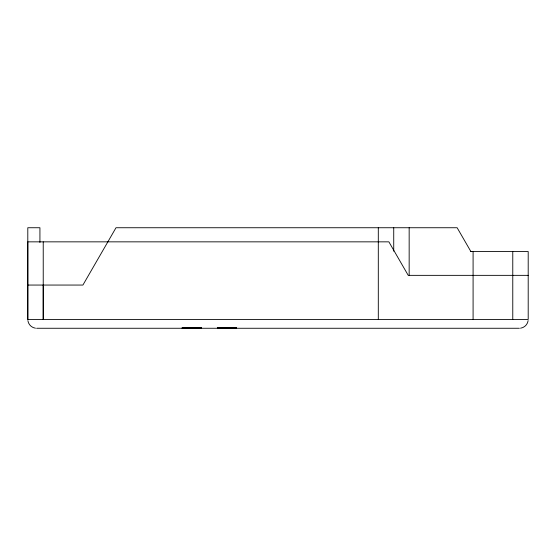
<?xml version="1.0" encoding="UTF-8"?>
<svg xmlns="http://www.w3.org/2000/svg" width="556" height="556" viewBox="0 0 556 556"><rect width="100%" height="100%" fill="white"/><g stroke="black" fill="none" stroke-linecap="round" stroke-linejoin="round"><path stroke-width="0.83" d="M470.515 251.548L528.2 251.548L528.2 319.443L27.8 319.443L27.8 241.846L388.88 241.846L408.229 275.352L528.2 275.352M43.229 241.846L43.229 319.443L43.229 285.054M528.124 320.597C527.658 324.454 524.391 327.72 520.534 328.186M27.8 285.054L82.913 285.054L116.002 227.738L457.143 227.738L470.883 251.548M236.432 327.818L236.46 328.262L236.515 327.818L217.375 327.818L217.375 328.262M36.62 328.262L519.38 328.262M35.466 328.186C31.609 327.72 28.342 324.454 27.876 320.597M512.771 251.548L512.771 319.443M473.087 251.548L473.087 319.443M409.16 227.738L409.16 275.331M393.731 227.738L393.731 251.187M378.302 227.738L378.302 319.443M236.349 327.818L236.321 328.262M236.189 327.818L236.189 328.262M235.876 327.818L235.876 328.262M235.793 327.818L235.751 328.262M235.563 327.818L235.563 328.262M235.508 327.818L235.508 328.262M235.264 327.818L235.264 328.262M235.153 327.818L235.153 328.262M234.91 327.818L234.91 328.262M234.84 327.818L234.834 328.262M234.604 327.818L234.604 328.262M234.139 327.818L234.139 328.262M234.013 327.818L234.013 328.262M233.812 327.818L233.812 328.262M233.228 327.818L233.172 328.262M233.082 327.818L233.131 328.262M232.915 327.818L232.915 328.262M232.825 327.818L232.832 328.262M232.526 327.818L232.498 328.262M232.352 327.818L232.352 328.262M232.311 327.818L232.311 328.262M232.102 327.818L232.102 328.262M232.054 327.818L232.033 328.262M231.928 327.818L231.928 328.262M231.831 327.818L231.789 328.262M231.706 327.818L231.706 328.262M231.602 327.818L231.602 328.262M231.24 327.818L231.24 328.262M230.948 327.818L230.948 328.262M230.872 327.818L230.872 328.262M229.996 327.818L229.934 328.262M229.816 327.818L229.816 328.262M229.44 327.818L229.44 328.262M229.35 327.818L229.364 328.262M228.968 327.818L229.037 328.262M228.884 327.818L228.863 328.262L228.808 327.818M228.718 327.818L228.697 328.262M228.551 327.818L228.551 328.262M228.46 327.818L228.46 328.262M228.071 327.818L228.12 328.262M227.932 327.818L227.932 328.262M227.432 327.818L227.432 328.262M227.286 327.818L227.244 328.262M227.175 327.818L227.175 328.262M227.07 327.818L227.098 328.262M226.667 327.818L226.667 328.262M226.542 327.818L226.57 328.262M226.424 327.818L226.424 328.262M226.007 327.818L225.993 328.262M225.729 327.818L225.729 328.262M225.646 327.818L225.653 328.262M225.521 327.818L225.521 328.262M225.479 327.818L225.479 328.262M225.347 327.818L225.354 328.262M224.909 327.818L224.909 328.262M224.853 327.818L224.853 328.262M224.735 327.818L224.735 328.262M224.624 327.818L224.624 328.262M224.422 327.818L224.422 328.262M224.131 327.818L224.179 328.262M223.297 327.818L223.38 328.262M223.213 327.818L223.213 328.262M223.012 327.818L223.012 328.262M222.643 327.818L222.643 328.262M222.532 327.818L222.532 328.262M222.414 327.818L222.414 328.262M222.275 327.818L222.289 328.262M222.157 327.818L222.157 328.262M222.073 327.818L222.073 328.262M221.934 327.818L221.934 328.262M221.865 327.818L221.851 328.262M221.67 327.818L221.677 328.262M221.42 327.818L221.392 328.262M221.316 327.818L221.316 328.262M221.114 327.818L221.114 328.262M221.017 327.818L221.017 328.262M220.934 327.818L220.934 328.262M220.836 327.818L220.836 328.262M220.405 327.818L220.405 328.262M220.308 327.818L220.336 328.262M220.093 327.818L220.093 328.262M219.898 327.818L219.898 328.262M219.613 327.818L219.613 328.262M219.495 327.818L219.523 328.262M219.405 327.818L219.405 328.262M219.293 327.818L219.293 328.262M218.953 327.818L218.953 328.262M218.786 327.818L218.855 328.262M218.529 327.818L218.425 328.262M218.341 327.818L218.32 328.262M218.23 327.818L218.23 328.262M218.098 327.818L218.098 328.262M218.028 327.818L218.028 328.262M217.896 327.818L217.924 328.262M217.785 327.818L217.757 328.262M217.674 327.818L217.702 328.262M217.598 327.818L217.598 328.262M201.348 328.262L201.348 327.818L182.111 327.818L182.111 328.262M201.216 327.818L201.216 328.262M200.918 327.818L200.918 328.262M200.779 327.818L200.758 328.262M200.619 327.818L200.619 328.262M200.521 327.818L200.48 328.262M200.236 327.818L200.236 328.262M199.993 327.818L199.993 328.262M199.882 327.818L199.868 328.262M199.569 327.818L199.562 328.262M199.333 327.818L199.333 328.262M198.867 327.818L198.867 328.262L198.742 327.818M198.541 327.818L198.541 328.262M197.957 327.818L197.957 328.262M197.894 327.818L197.901 328.262M197.783 327.818L197.727 328.262M197.644 327.818L197.644 328.262M197.561 327.818L197.554 328.262M197.359 327.818L197.359 328.262M197.255 327.818L197.227 328.262M197.081 327.818L197.039 328.262M196.782 327.818L196.761 328.262M196.657 327.818L196.657 328.262M196.56 327.818L196.56 328.262M196.442 327.818L196.518 328.262M196.331 327.818L196.331 328.262M195.969 327.818L195.969 328.262M195.733 327.818L195.733 328.262M195.246 327.818L195.246 328.262M194.885 327.818L194.822 328.262M194.544 327.818L194.544 328.262M194.169 327.818L194.169 328.262M194.079 327.818L194.093 328.262M193.724 327.818L193.724 328.262M193.592 327.818L193.613 328.262M193.446 327.818L193.425 328.262M193.28 327.818L193.189 328.262M192.765 327.818L192.8 328.262M192.661 327.818L192.661 328.262M192.161 327.818L192.161 328.262M191.903 327.818L191.973 328.262M191.855 327.818L191.799 328.262M191.396 327.818L191.396 328.262M191.278 327.818L191.278 328.262M191.16 327.818L191.16 328.262M190.729 327.818L190.729 328.262M190.458 327.818L190.458 328.262M190.367 327.818L190.381 328.262M190.249 327.818L190.249 328.262M190.076 327.818L190.082 328.262M189.596 327.818L189.589 328.262M189.464 327.818L189.464 328.262M189.353 327.818L189.353 328.262M189.144 327.818L189.151 328.262M188.435 327.818L188.435 328.262M188.081 327.818L188.081 328.262M188.025 327.818L188.025 328.262M187.74 327.818L187.74 328.262M187.372 327.818L187.372 328.262M187.261 327.818L187.261 328.262M187.143 327.818L187.143 328.262M187.004 327.818L187.004 328.262M186.885 327.818L186.885 328.262M186.663 327.818L186.594 328.262M186.399 327.818L186.399 328.262M186.135 327.818L186.121 328.262L186.003 327.818M185.906 327.818L185.933 328.262M185.843 327.818L185.822 328.262M185.746 327.818L185.746 328.262M185.176 327.818L185.176 328.262M184.821 327.818L184.821 328.262M184.342 327.818L184.342 328.262M184.133 327.818L184.224 328.262M183.8 327.818L183.8 328.262M183.682 327.818L183.682 328.262M183.515 327.818L183.515 328.262M183.209 327.818L183.209 328.262M183.153 327.818L183.153 328.262M183.07 327.818L183.07 328.262M182.966 327.818L182.966 328.262M182.757 327.818L182.757 328.262M182.486 327.818L182.486 328.262M182.298 327.818L182.298 328.262M39.928 242.499L39.928 227.738L27.8 227.738L27.8 319.443M236.05 328.262L236.05 327.818L236.022 328.262M230.149 328.262L230.149 327.818L230.094 328.262M219.127 328.262L219.127 327.818L219.071 328.262M201.064 328.262L201.064 327.818L201.043 328.262M195.677 328.262L195.677 327.818L195.601 328.262M194.704 328.262L194.704 327.818L194.663 328.262M188.908 328.262L188.908 327.818L188.866 328.262M182.632 328.262L182.632 327.818L182.625 328.262"/></g></svg>
